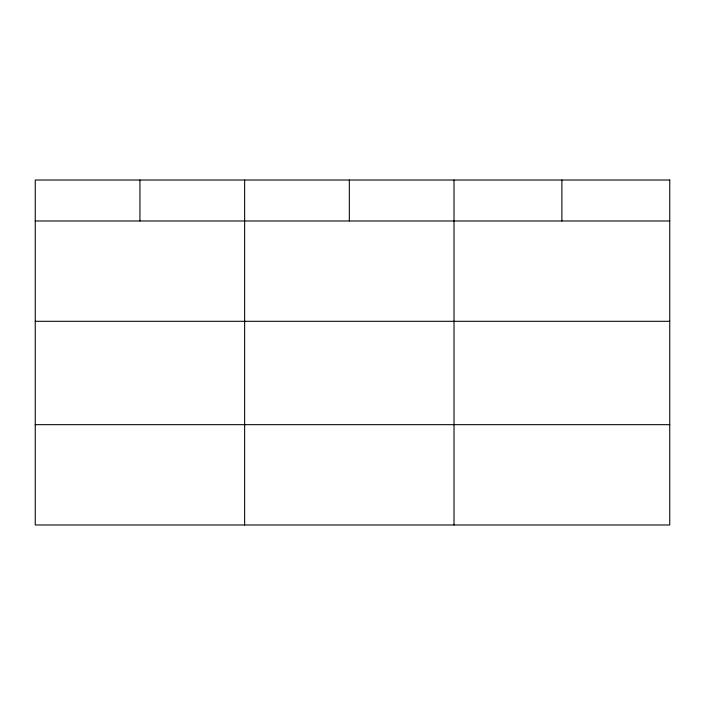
<?xml version="1.0" encoding="UTF-8"?>
<svg xmlns="http://www.w3.org/2000/svg" width="705" height="705" viewBox="0 0 705 705"><rect width="100%" height="100%" fill="white"/><g stroke="black" fill="none" stroke-linecap="round" stroke-linejoin="round"><path stroke-width="1.06" d="M35.25 220.982L669.75 220.982M35.25 321.304L669.75 321.304M35.25 424.666L669.75 424.666M561.885 180.022L561.885 220.982M454.02 180.022L454.02 524.978M349.327 180.022L349.327 220.982M244.635 180.022L244.635 524.978M139.942 180.022L139.942 220.982M669.75 180.022L35.25 180.022L35.25 524.978L669.75 524.978L669.75 180.022"/></g></svg>
